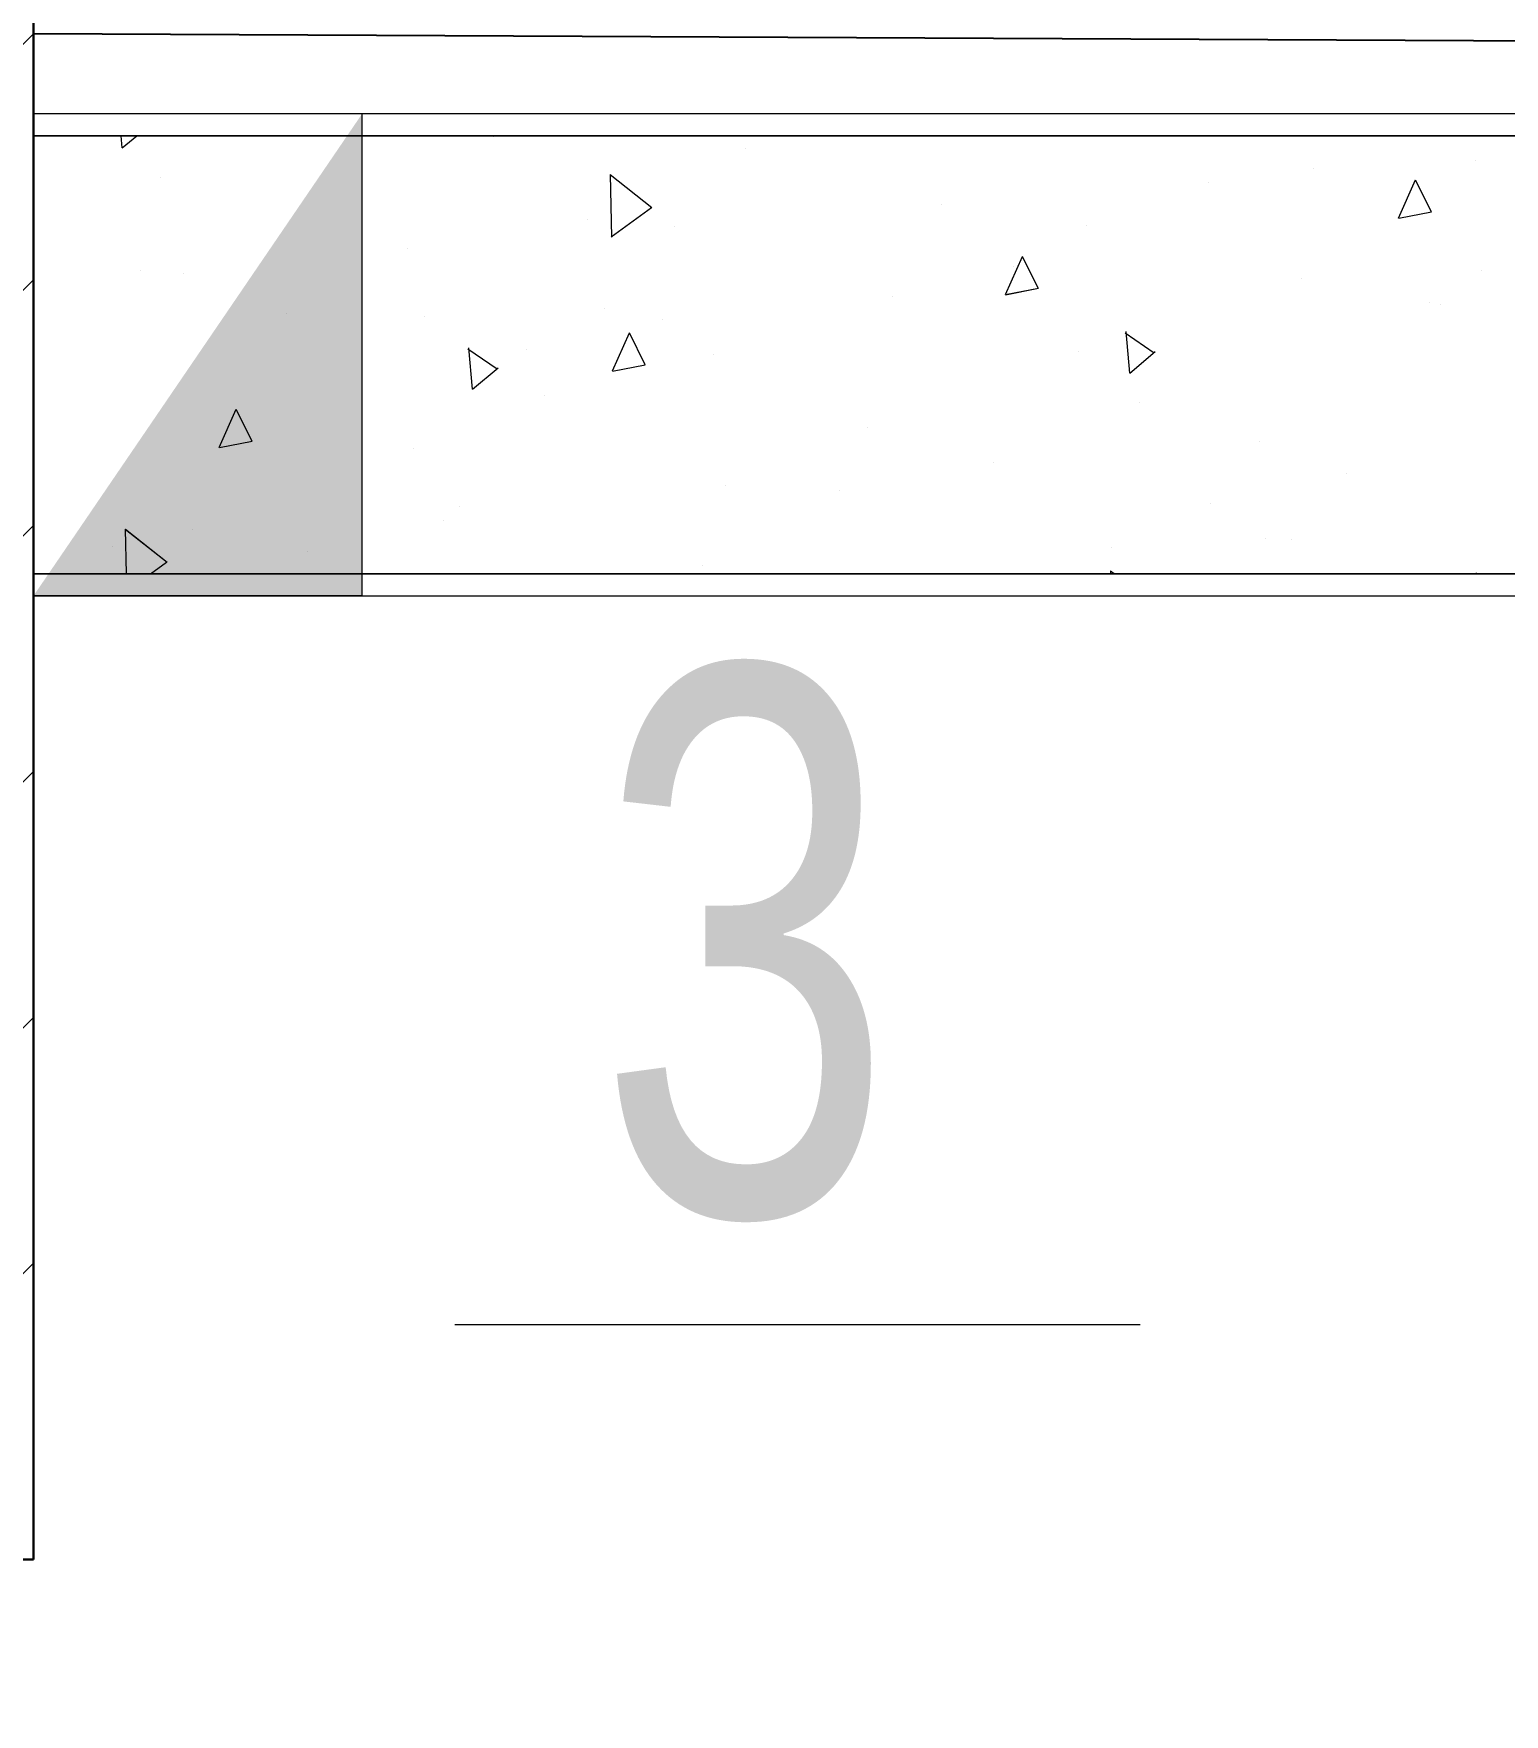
# Model space of a CAD drawing. Header units: millimetres. Extents: x 470010 to 1231400, y -134005 to 421770.
# Drawn here: x 806643 to 807314, y 144892 to 145660 of the extents above; entities that cross this region are included whole.
import ezdxf
from ezdxf.enums import TextEntityAlignment as Align

# ---------------------------------------------------------------- set-up
doc = ezdxf.new("R2010")
doc.units = ezdxf.units.MM
doc.linetypes.add('HIDDEN2', pattern=[4.7625, 3.175, -1.5875])
doc.layers.get('Defpoints').update_dxf_attribs({"color": 140})
for name, color, linetype, lineweight in [('АР_Колонны', 70, 'Continuous', 30), ('АР_Отв. марка', 4, 'Continuous', 9), ('АР_Стены ЖБ', 7, 'Continuous', 35), ('АР_Стены ПЕНОблок', 52, 'Continuous', 20), ('АР_Тонкая', 254, 'Continuous', 5), ('АР_Штриховка', 8, 'Continuous', 0), ('ОВ_Отопление', 30, 'Continuous', 5)]:
    doc.layers.add(name, color=color, linetype=linetype, lineweight=lineweight)
doc.styles.add('Arial0', font='arial.ttf')
doc.styles.add('style1', font='ARIALN.TTF')

# ---------------------------------------------------------------- blocks, each defined once
blk = doc.blocks.new('MOK-МаркаПроема инж.')
blk.add_line((-1.3278, -1.7537), (1.8021, -1.7537))
at = {"color": 0, "style": 'Arial0', "width": 0.7}
blk.add_attdef('АР-ПРОЕМ:Коробка', text='', height=2.5, dxfattribs=at).set_placement((0, 0), align=Align.MIDDLE)
blk = doc.blocks.new('A$C9108343f')
at = {"layer": 'ОВ_Отопление', "linetype": 'Continuous', "lineweight": 5, "true_color": 0x000000}
for points in [[(141074.09, 245769.49), (141074.09, 245989.49), (140999.09, 245879.49)], [(140924.09, 245769.49), (141074.09, 245769.49), (140999.09, 245879.49)]]:
    blk.add_hatch(color=18, dxfattribs=at).paths.add_polyline_path(points, flags=0)
blk.add_lwpolyline([(160804.09, 248479.49), (162964.09, 248479.49), (162964.09, 249379.49), (167604.09, 249379.49), (167604.09, 249579.49), (186123.53, 249579.49), (186024.63, 244500.38), (148704.09, 244484.49), (148664.66, 245989.49), (140924.09, 246025.99), (140881.31, 249704.55), (148704.09, 249669.49), (148714.09, 259259.49)])
at = {"layer": 'АР_Колонны', "color": 18, "linetype": 'HIDDEN2', "lineweight": 25, "true_color": 0x000000}
for p, q in [((140924.09, 246529.49), (140924.09, 245329.49)), ((140924.09, 245329.49), (140704.09, 245329.49))]:
    blk.add_line(p, q, dxfattribs=at)
at = {"layer": 'АР_Колонны', "color": 18, "linetype": 'Continuous', "lineweight": 15, "true_color": 0x000000}
for p, q in [((140924.09, 245329.49), (140924.09, 246529.49)), ((140924.09, 245329.49), (140924.09, 246529.49)), ((140704.09, 245329.49), (140924.09, 245329.49)), ((140704.09, 245329.49), (140924.09, 245329.49))]:
    blk.add_line(p, q, dxfattribs=at)
at = {"layer": 'АР_Стены ЖБ', "color": 18, "linetype": 'Continuous', "lineweight": 30, "true_color": 0x000000}
for p, q in [((140924.09, 245329.49), (140924.09, 246529.49)), ((140704.09, 245329.49), (140924.09, 245329.49))]:
    blk.add_line(p, q, dxfattribs=at)
at = {"layer": 'АР_Стены ПЕНОблок', "color": 18, "linetype": 'Continuous', "lineweight": 20, "true_color": 0x000000}
for p, q in [((147504.09, 245979.49), (140924.09, 245979.49)), ((140924.09, 245979.49), (140924.09, 245779.49)), ((140924.09, 245779.49), (147504.09, 245779.49))]:
    blk.add_line(p, q, dxfattribs=at)
at = {"layer": 'АР_Тонкая', "color": 18, "linetype": 'Continuous', "lineweight": 0, "true_color": 0x000000}
for p, q in [((147504.09, 245989.49), (140924.09, 245989.49)), ((140924.09, 245989.49), (140924.09, 245979.49)), ((140924.09, 245979.49), (147504.09, 245979.49)), ((147504.09, 245779.49), (140924.09, 245779.49)), ((140924.09, 245779.49), (140924.09, 245769.49)), ((140924.09, 245769.49), (147504.09, 245769.49))]:
    blk.add_line(p, q, dxfattribs=at)
at = {"layer": 'АР_Штриховка', "color": 18, "linetype": 'Continuous', "lineweight": 5, "true_color": 0x000000}
for p, q in [((140800.62, 245902.52), (140924.09, 246025.99)), ((140704.09, 245693.74), (140924.09, 245913.74)), ((140912.87, 245790.26), (140924.09, 245801.49)), ((140704.09, 245469.24), (140924.09, 245689.24)), ((140828.68, 245481.57), (140924.09, 245576.98)), ((140788.86, 245329.49), (140924.09, 245464.73))]:
    blk.add_line(p, q, dxfattribs=at)
at = {"layer": 'АР_Штриховка', "color": 18, "linetype": 'Continuous', "lineweight": 0, "true_color": 0x000000}
for p, q in [((140964.52, 245973.93), (140964.03, 245979.49)), ((140964.52, 245973.92), (140971.16, 245979.49)), ((141134.01, 245979.03), (141134.01, 245979.03)), ((141249.23, 245973.53), (141249.23, 245973.53)), ((141582.54, 245968.25), (141582.54, 245968.25)), ((140982.14, 245960.48), (140982.14, 245960.48)), ((141206.44, 245946.55), (141187.39, 245961.62)), ((141188.1, 245933.2), (141187.51, 245961.76)), ((141508.78, 245964.44), (141508.78, 245964.44)), ((141460.45, 245957.97), (141460.45, 245957.97)), ((141547.44, 245941.91), (141555.19, 245959.32)), ((141562.42, 245944.73), (141555.2, 245959.23)), ((141187.8, 245933.3), (141206.25, 245946.8)), ((141338.75, 245948.2), (141338.75, 245948.2)), ((141547.47, 245941.83), (141562.43, 245944.74)), ((141176.92, 245941.4), (141176.92, 245941.4)), ((141216.67, 245937.92), (141216.67, 245937.92)), ((141404.72, 245938.33), (141404.72, 245938.33)), ((141094.97, 245928.15), (141094.97, 245928.15)), ((141367.92, 245907.02), (141375.67, 245924.42)), ((141382.9, 245909.84), (141375.68, 245924.33)), ((140972.88, 245917.88), (140972.88, 245917.88)), ((140992.57, 245916.63), (140992.57, 245916.63)), ((141371.36, 245919.67), (141371.36, 245919.67)), ((141502.86, 245914.33), (141502.86, 245914.33)), ((141585.33, 245917.93), (141585.33, 245917.93)), ((141316.34, 245906.19), (141316.34, 245906.19)), ((141367.95, 245906.93), (141382.91, 245909.84)), ((141039.75, 245898.51), (141039.75, 245898.51)), ((141184.9, 245900.45), (141184.9, 245900.45)), ((141561.45, 245903.4), (141561.45, 245903.4)), ((141566.39, 245902.47), (141566.39, 245902.47)), ((141102.43, 245896.85), (141102.43, 245896.85)), ((141211.29, 245895.45), (141211.29, 245895.45)), ((141124.53, 245863.75), (141122.87, 245882.73)), ((141188.4, 245872.12), (141196.15, 245889.52)), ((141203.38, 245874.94), (141196.16, 245889.44)), ((141435.86, 245880.25), (141422.53, 245889.43)), ((141424.65, 245871.13), (141422.99, 245890.11)), ((141135.75, 245872.87), (141122.42, 245882.05)), ((141149.3, 245881.7), (141149.3, 245881.7)), ((141234.53, 245879.42), (141234.53, 245879.42)), ((141401.39, 245881), (141401.39, 245881)), ((141424.65, 245871.12), (141436.33, 245880.92)), ((141124.54, 245863.75), (141136.21, 245873.54)), ((141188.43, 245872.04), (141203.39, 245874.95)), ((141157.6, 245860.95), (141157.6, 245860.95)), ((141008.88, 245837.23), (141016.63, 245854.63)), ((141023.86, 245840.05), (141016.64, 245854.54)), ((141428.96, 245857.69), (141428.96, 245857.69)), ((141304.79, 245846.5), (141304.79, 245846.5)), ((141008.91, 245837.14), (141023.87, 245840.05)), ((141484.04, 245839.89), (141484.04, 245839.89)), ((141097.35, 245836.53), (141097.35, 245836.53)), ((141362.34, 245830.11), (141362.34, 245830.11)), ((141523.51, 245825.32), (141523.51, 245825.32)), ((141240.26, 245819.84), (141240.26, 245819.84)), ((141292.14, 245817.45), (141292.14, 245817.45)), ((141118.56, 245810.07), (141118.56, 245810.07)), ((141461.52, 245811.58), (141461.52, 245811.58)), ((140985.03, 245784.59), (140965.98, 245799.67)), ((140966.52, 245779.49), (140966.1, 245799.81)), ((140996.47, 245799.79), (140996.47, 245799.79)), ((141111.36, 245803.62), (141111.36, 245803.62)), ((140959.93, 245791.76), (140959.93, 245791.76)), ((141416.09, 245791.61), (141416.09, 245791.61)), ((141486.57, 245795.72), (141486.57, 245795.72)), ((141498.56, 245795.21), (141498.56, 245795.21)), ((140977.52, 245779.49), (140984.84, 245784.85)), ((141049.37, 245789.88), (141049.37, 245789.88)), ((141229.58, 245783.47), (141229.58, 245783.47)), ((141417.47, 245779.49), (141415.89, 245780.74)), ((141416.04, 245779.49), (141416.01, 245780.89)), ((141583.04, 245779.49), (141583, 245779.93))]:
    blk.add_line(p, q, dxfattribs=at)
at = {"layer": 'ОВ_Отопление', "color": 18, "linetype": 'Continuous', "lineweight": 9, "true_color": 0x000000}
for p, q in [((141074.09, 245989.49), (140924.09, 245989.49)), ((140924.09, 245769.49), (140924.09, 245989.49)), ((141074.09, 245769.49), (141074.09, 245989.49)), ((141074.09, 245769.49), (140924.09, 245769.49))]:
    blk.add_line(p, q, dxfattribs=at)
at = {"layer": 'АР_Отв. марка', "color": 18, "linetype": 'Continuous', "lineweight": 15, "true_color": 0x000000, "xscale": 100, "yscale": 100, "zscale": 100}
blk.add_blockref('MOK-МаркаПроема инж.', (141249.19, 245612.06, 580), dxfattribs=at).add_auto_attribs({'АР-ПРОЕМ:Коробка': '3'})
at = {"layer": 'Defpoints', "color": 18, "true_color": 0x000000, "style": 'style1'}
for p in [(143949.34, 316089.12), (143974.98, 281639.5), (143890.4, 273244.71), (143839.99, 264276.81), (143967.75, 254892.38), (12251.96, 104178.14), (12382.58, 96023.14)]:
    blk.add_attdef('АР-ПОМЕЩЕНИЕ:НАИМЕНОВАНИЕ', text='', height=100, dxfattribs=at).set_placement(p, align=Align.MIDDLE)
at = {"layer": 'Defpoints', "color": 18, "true_color": 0x000000, "style": 'style1', "flags": 8}
for p in [(143951.3, 279099.09), (143848.34, 269251.11), (143875.33, 260094.25), (144049.74, 250824.7), (163419.28, 238153.36), (155897.46, 237965.97), (183037.2, 237965.97), (143342.94, 237876.19)]:
    blk.add_attdef('АР-ПОМЕЩЕНИЕ:НАИМЕНОВАНИЕ', text='', height=100, dxfattribs=at).set_placement(p, align=Align.MIDDLE)

msp = doc.modelspace()

# ---------------------------------------------------------------- hatches: boundary and pattern name
h = msp.add_hatch()
h.set_pattern_fill('ANSI31', color=3, scale=333)
h.paths.add_polyline_path([(817822.706, 156413.251), (817822.706, 156633.251), (818712.706, 156633.251), (818712.706, 157213.251), (818712.706, 158463.251), (818712.706, 158793.251), (818142.704, 158793.251), (818142.704, 158993.251), (818142.704, 159018.251), (818142.708, 160493.251), (818142.709, 160913.252), (818142.71, 161403.25), (817492.706, 161403.25), (815492.706, 161403.25), (815152.698, 161403.25), (815152.705, 158893.25), (814432.706, 158893.25), (814432.706, 158113.25), (814432.706, 157813.251), (814432.706, 154913.25), (814432.706, 154413.251), (814432.706, 153513.25), (814432.706, 149823.25), (814432.706, 149520.89), (814422.706, 149510.89), (814422.706, 149303.25), (813222.703, 149303.25), (813222.703, 149523.25), (807026.355, 149523.251), (806792.706, 149289.602), (806792.706, 149514.108), (806642.706, 149364.108), (806642.706, 149303.251), (806642.706, 148813.25), (806638.097, 146163.251), (806642.706, 146163.251), (806642.706, 145623.251), (806792.706, 145623.251), (813222.706, 145623.251), (813222.706, 145903.251), (814423.268, 145903.251), (814423.268, 145582.591), (814422.706, 145582.028), (814422.706, 145403.251), (814422.706, 144123.251), (815822.706, 144123.251), (818721.706, 144123.251), (818722.706, 144123.251), (819622.706, 144123.251), (823122.706, 144123.251), (824322.706, 144123.251), (825522.706, 144123.251), (826422.706, 144123.251), (827422.706, 144123.251), (830322.706, 144123.251), (832443.315, 144123.251), (832443.315, 144413.251), (833322.706, 144413.251), (834245.277, 144413.251), (834222.706, 144390.68), (834222.706, 144123.251), (835122.706, 144123.251), (838022.706, 144123.251), (844022.706, 144123.251), (846922.706, 144123.251), (851466.776, 144123.251), (851472.706, 144129.18), (851472.706, 144563.251), (851762.706, 144563.251), (851762.706, 146914.25), (851762.706, 148713.251), (851472.706, 148713.251), (850377.706, 148713.251), (850377.706, 149213.251), (849177.706, 149213.251), (849177.706, 148713.251), (848277.706, 148713.251), (848277.706, 149213.251), (847077.706, 149213.251), (847077.706, 148713.251), (846177.706, 148713.251), (846177.706, 149213.251), (842877.706, 149213.251), (842877.706, 148713.251), (841977.706, 148713.251), (841977.706, 149213.251), (840777.706, 149213.251), (840777.706, 148713.251), (839877.706, 148713.251), (839877.706, 149213.251), (838677.706, 149213.251), (838677.706, 148713.251), (837777.706, 148713.251), (837777.706, 149213.251), (834477.706, 149213.251), (834477.706, 148713.251), (834222.706, 148713.251), (833322.706, 148713.251), (833322.706, 149213.251), (826722.706, 149213.251), (826722.706, 148993.251), (826872.706, 148993.251), (826872.706, 148843.251), (826664.184, 148843.251), (826522.706, 148701.772), (826522.706, 148233.25), (826524.424, 148233.25), (826524.424, 148113.25), (824942.706, 148113.251), (824822.706, 148113.251), (819922.706, 148113.251), (817822.706, 148113.251), (817822.706, 148313.251), (817822.706, 150513.251), (817822.706, 150713.251), (817822.706, 152013.251)])
h.paths.add_polyline_path([(816578.934, 147228.245), (816578.934, 146828.245), (815578.934, 146828.245), (815578.934, 147228.245)], flags=16)
h.paths.add_polyline_path([(828437.705, 148234.002), (827887.705, 148233.761), (827887.758, 148113.761), (828437.758, 148114.002)], flags=0)
h.paths.add_polyline_path([(826922.706, 149014.057), (827042.706, 149014.057), (827042.706, 148233.391), (827067.653, 148233.402), (827642.706, 148233.654), (827742.706, 148233.697), (827742.706, 149014.057), (827862.706, 149014.057), (827862.706, 148233.75), (828462.705, 148234.013), (828562.706, 148234.057), (828562.706, 149013.251), (828682.706, 149013.251), (828682.706, 148114.109), (828462.759, 148114.013), (828462.758, 148114.013), (827862.758, 148113.75), (827862.706, 148113.75), (827642.758, 148113.654), (827042.759, 148113.391), (827042.706, 148113.391), (826722.759, 148113.25), (826722.706, 148233.25), (826922.706, 148233.338)], flags=16)
h.paths.add_polyline_path([(827642.653, 148233.654), (827642.706, 148233.654), (827642.758, 148113.654), (827617.706, 148113.643), (827617.653, 148233.643)], flags=0)
h.paths.add_polyline_path([(818060.384, 156364.651), (818446.674, 156364.651), (818446.674, 156665.265), (818060.384, 156665.265)], flags=25)
at = {"layer": 'ОВ_Отопление', "linetype": 'Continuous', "lineweight": 5, "true_color": 0x000000}
for points in [[(806792.706, 145403.251), (806792.706, 145623.251), (806717.706, 145513.251)], [(806642.706, 145403.251), (806792.706, 145403.251), (806717.706, 145513.251)]]:
    msp.add_hatch(color=18, dxfattribs=at).paths.add_polyline_path(points, flags=0)

# ---------------------------------------------------------------- linework, layer by layer
msp.add_lwpolyline([(826522.706, 148113.25), (828682.706, 148113.25), (828682.706, 149013.251), (833322.706, 149013.251), (833322.706, 149213.251), (851842.142, 149213.251), (851743.238, 144134.142), (814422.706, 144118.251), (814383.268, 145623.251), (806642.706, 145659.752), (806599.923, 149338.31), (814422.706, 149303.25), (814432.706, 158893.25)])
at = {"layer": 'АР_Колонны', "color": 18, "linetype": 'HIDDEN2', "lineweight": 25, "true_color": 0x000000}
for p, q in [((806642.706, 146163.251), (806642.706, 144963.251)), ((806642.706, 144963.251), (806422.706, 144963.251))]:
    msp.add_line(p, q, dxfattribs=at)
at = {"layer": 'АР_Колонны', "color": 18, "linetype": 'Continuous', "lineweight": 15, "true_color": 0x000000}
for p, q in [((806642.706, 144963.251), (806642.706, 146163.251)), ((806642.706, 144963.251), (806642.706, 146163.251)), ((806422.706, 144963.251), (806642.706, 144963.251)), ((806422.706, 144963.251), (806642.706, 144963.251))]:
    msp.add_line(p, q, dxfattribs=at)
at = {"layer": 'АР_Стены ЖБ', "color": 18, "linetype": 'Continuous', "lineweight": 30, "true_color": 0x000000}
for p, q in [((806642.706, 144963.251), (806642.706, 146163.251)), ((806422.706, 144963.251), (806642.706, 144963.251))]:
    msp.add_line(p, q, dxfattribs=at)
at = {"layer": 'АР_Стены ПЕНОблок', "color": 18, "linetype": 'Continuous', "lineweight": 20, "true_color": 0x000000}
for p, q in [((813222.706, 145613.251), (806642.706, 145613.251)), ((806642.706, 145613.251), (806642.706, 145413.251)), ((806642.706, 145413.251), (813222.706, 145413.251))]:
    msp.add_line(p, q, dxfattribs=at)
at = {"layer": 'АР_Тонкая', "color": 18, "linetype": 'Continuous', "lineweight": 0, "true_color": 0x000000}
for p, q in [((813222.706, 145623.251), (806642.706, 145623.251)), ((806642.706, 145623.251), (806642.706, 145613.251)), ((806642.706, 145613.251), (813222.706, 145613.251)), ((813222.706, 145413.251), (806642.706, 145413.251)), ((806642.706, 145413.251), (806642.706, 145403.251)), ((806642.706, 145403.251), (813222.706, 145403.251))]:
    msp.add_line(p, q, dxfattribs=at)
at = {"layer": 'АР_Штриховка', "color": 18, "linetype": 'Continuous', "lineweight": 5, "true_color": 0x000000}
for p, q in [((806519.229, 145536.276), (806642.706, 145659.752)), ((806422.706, 145327.499), (806642.706, 145547.499)), ((806631.483, 145424.023), (806642.706, 145435.246)), ((806422.706, 145102.993), (806642.706, 145322.993)), ((806547.293, 145115.326), (806642.706, 145210.74)), ((806507.47, 144963.251), (806642.706, 145098.486))]:
    msp.add_line(p, q, dxfattribs=at)
at = {"layer": 'АР_Штриховка', "color": 18, "linetype": 'Continuous', "lineweight": 0, "true_color": 0x000000}
for p, q in [((806683.127, 145607.688), (806682.641, 145613.251)), ((806683.134, 145607.681), (806689.772, 145613.251)), ((806925.048, 145580.304), (806906.006, 145595.376)), ((806906.712, 145566.953), (806906.122, 145595.522)), ((807266.049, 145575.67), (807273.798, 145593.073)), ((807281.027, 145578.49), (807273.816, 145592.985)), ((806906.411, 145567.062), (806924.862, 145580.558)), ((807266.08, 145575.587), (807281.04, 145578.495)), ((807086.529, 145540.775), (807094.278, 145558.178)), ((807101.507, 145543.595), (807094.296, 145558.09)), ((807086.56, 145540.692), (807101.52, 145543.6)), ((806907.009, 145505.88), (806914.758, 145523.283)), ((806921.987, 145508.7), (806914.776, 145523.195)), ((807154.476, 145514.003), (807141.142, 145523.184)), ((807143.259, 145504.888), (807141.599, 145523.866)), ((806854.364, 145506.627), (806841.029, 145515.809)), ((806843.146, 145497.512), (806841.485, 145516.489)), ((807143.265, 145504.881), (807154.94, 145514.677)), ((806843.152, 145497.504), (806854.827, 145507.3)), ((806907.04, 145505.797), (806922, 145508.705)), ((806727.489, 145470.985), (806735.238, 145488.388)), ((806742.467, 145473.805), (806735.256, 145488.3)), ((806727.52, 145470.902), (806742.48, 145473.81)), ((806703.637, 145418.35), (806684.596, 145433.423)), ((806685.131, 145413.251), (806684.711, 145433.569)), ((806696.133, 145413.251), (806703.452, 145418.604)), ((807136.085, 145413.251), (807134.503, 145414.503)), ((807134.647, 145413.251), (807134.619, 145414.649)), ((807301.655, 145413.251), (807301.617, 145413.689))]:
    msp.add_line(p, q, dxfattribs=at)
at = {"layer": 'ОВ_Отопление', "color": 18, "linetype": 'Continuous', "lineweight": 9, "true_color": 0x000000}
for p, q in [((806792.706, 145623.251), (806642.706, 145623.251)), ((806642.706, 145403.251), (806642.706, 145623.251)), ((806792.706, 145403.251), (806792.706, 145623.251)), ((806792.706, 145403.251), (806642.706, 145403.251))]:
    msp.add_line(p, q, dxfattribs=at)

# ---------------------------------------------------------------- block references
msp.add_blockref('A$C9108343f', (665718.612, -100366.242))
at = {"layer": 'АР_Отв. марка', "color": 18, "linetype": 'Continuous', "lineweight": 15, "true_color": 0x000000, "xscale": 100, "yscale": 100, "zscale": 100}
msp.add_blockref('MOK-МаркаПроема инж.', (806967.803, 145245.817, 580), dxfattribs=at).add_auto_attribs({'АР-ПРОЕМ:Коробка': '3'})

doc.saveas('drawing.dxf')
